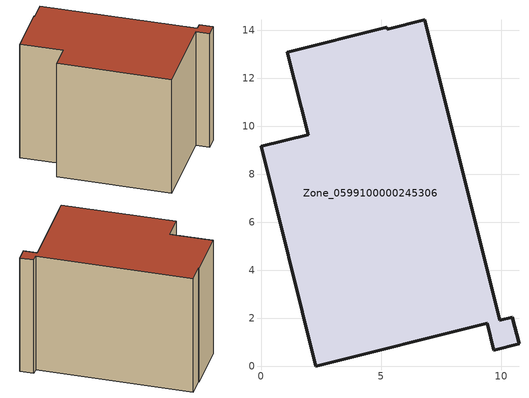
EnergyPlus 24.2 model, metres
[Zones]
Zone_0599100000245306
 floor ground (C_G): 0,9.15 1.96,9.65 1.1,13.08 5.25,14.12 5.27,14.04 6.83,14.42 9.95,1.91 10.47,2.04 10.75,0.92 9.7,0.65 9.42,1.78 2.29,0 z0
 wall outside (C_F): 1.96,9.65 0,9.15 2.29,0 9.42,1.78 9.7,0.65 10.75,0.92 10.47,2.04 9.95,1.91 6.83,14.42 5.27,14.04 5.25,14.12 1.1,13.08 1.96,9.65 z0:10.59
 roof outside (C_R): 6.83,14.42 5.27,14.04 5.25,14.12 1.1,13.08 1.96,9.65 0,9.15 2.29,0 9.42,1.78 9.7,0.65 10.75,0.92 10.47,2.04 9.95,1.91 z10.59
[BUILDING]
Pand.0599100000245306: North Axis=0; Terrain=City; Loads Convergence Tolerance Value=0.04; Temperature Convergence Tolerance Value=0.4; Solar Distribution=FullExterior; Maximum Number of Warmup Days=25; Minimum Number of Warmup Days=1
[Site:Location]
Rotterdam.The.Hague.AP_ZH_NLD Design_Conditions: Latitude=51.96; Longitude=4.45; Time Zone=1; Elevation=-4.5
[SITE:GROUNDTEMPERATURE:BUILDINGSURFACE]
18, 18, 18, 18, 18, 18, 18, 18, 18, 18, 18, 18
[MATERIAL] Thermal Absorptance=0.9; Solar Absorptance=0.7; Visible Absorptance=0.7
Name | Roughness | Thickness | Conductivity | Density | Specific Heat
G.TC.1992-2005 | MediumSmooth | 0.15 | 0.06 | 540 | 1210
F.TC.1992-2005 | Rough | 0.3 | 0.12 | 1920 | 840
R.TC.1992-2005 | MediumRough | 0.2 | 0.08 | 1500 | 1000
[CONSTRUCTION]
C_G: G.TC.1992-2005
C_F: F.TC.1992-2005
C_R: R.TC.1992-2005
[ZONE]
Zone_0599100000245306: Type=1; Multiplier=1; Ceiling Height=Autocalculate; Volume=Autocalculate; Floor Area=autocalculate; Part of Total Floor Area=Yes
[ZONEINFILTRATION:DESIGNFLOWRATE]
Infil_Zone_0599100000245306: Zone or ZoneList or Space or SpaceList=Zone_0599100000245306; Schedule=AlwaysOn; Design Flow Rate Calculation Method=Flow/Area; Flow Rate per Floor Area=0.0015; Constant Term Coefficient=1; Temperature Term Coefficient=0; Velocity Term Coefficient=0; Velocity Squared Term Coefficient=0
[HVACTEMPLATE:ZONE:IDEALLOADSAIRSYSTEM]
Zone_0599100000245306: Maximum Heating Supply Air Temperature=50; Minimum Cooling Supply Air Temperature=13; Maximum Heating Supply Air Humidity Ratio=0.0156; Minimum Cooling Supply Air Humidity Ratio=0.0077; Heating Limit=NoLimit; Cooling Limit=NoLimit; Dehumidification Control Type=ConstantSensibleHeatRatio; Cooling Sensible Heat Ratio=0.7; Dehumidification Setpoint=60; Humidification Control Type=None; Humidification Setpoint=30; Outdoor Air Method=None; Outdoor Air Flow Rate per Person=0.00944; Outdoor Air Flow Rate per Zone Floor Area=0; Outdoor Air Flow Rate per Zone=0; Demand Controlled Ventilation Type=None; Outdoor Air Economizer Type=NoEconomizer; Heat Recovery Type=None; Sensible Heat Recovery Effectiveness=0.7; Latent Heat Recovery Effectiveness=0.65
[ZONECONTROL:THERMOSTAT]
ThermostatControl_Zone_0599100000245306: Zone or ZoneList=Zone_0599100000245306; Control Type Schedule=DualSetpointControlType; Control 1=Thermostat_Zone_0599100000245306; Temperature Difference Between Cutout And Setpoint=0
[THERMOSTATSETPOINT:DUALSETPOINT]
Thermostat_Zone_0599100000245306: Heating Setpoint Temperature Schedule=HeatingSetpoint_Zone_0599100000245306; Cooling Setpoint Temperature Schedule=CoolingSetpoint_Zone_0599100000245306
[SCHEDULE:COMPACT]
HeatingSetpoint_Zone_0599100000245306: Through: 12/31, For: AllDays, Until: 24:00, 21
CoolingSetpoint_Zone_0599100000245306: Through: 12/31, For: AllDays, Until: 24:00, 24
DualSetpointControlType: Through: 12/31, For: AllDays, Until: 24:00, 4
AlwaysOn: Through: 12/31, For: AllDays, Until: 24:00, 1
